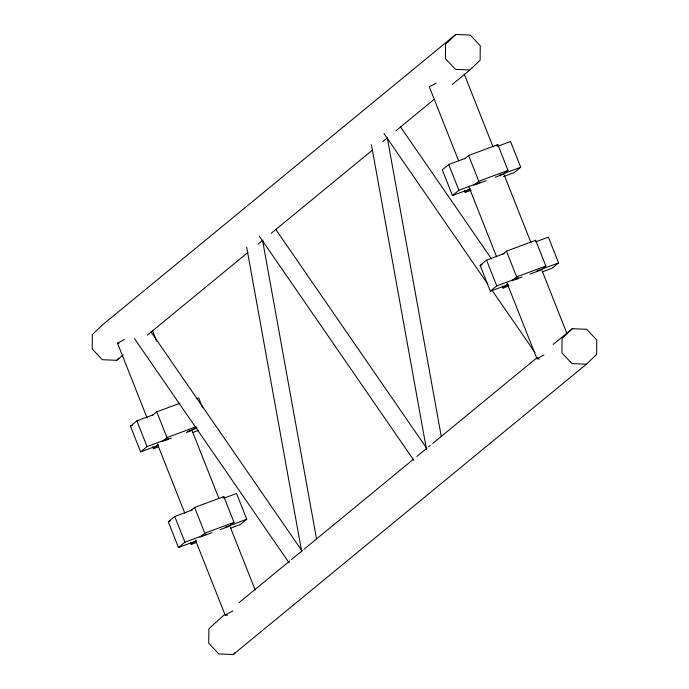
<?xml version="1.0" encoding="UTF-8"?>
<svg xmlns="http://www.w3.org/2000/svg" width="689" height="689" viewBox="0 0 689 689"><rect width="100%" height="100%" fill="white"/><g stroke="black" fill="none" stroke-linecap="round" stroke-linejoin="round"><path stroke-width="1.03" d="M455.817 34.45L445.568 44.234L445.439 58.694L455.515 69.356L469.889 69.977L480.138 60.193L480.267 45.741L470.191 35.07L455.817 34.45L102.618 324.786L92.36 334.57L92.231 349.03L102.308 359.692L116.682 360.313L123.331 354.852M116.682 360.313L118.878 358.22M572.318 328.687L562.06 338.471L561.931 352.932L572.008 363.594L586.382 364.214L596.64 354.43L596.769 339.97L586.692 329.308L572.318 328.687L553.198 344.397M224.933 614.235L208.862 628.807L208.733 643.259L218.809 653.93L233.183 654.55L235.38 652.457M147.437 335.035L247.988 252.381M257.962 244.182L262.948 240.082M271.259 233.252L372.654 149.909M382.628 141.71L387.614 137.611M395.925 130.781L434.148 99.354M452.432 84.325L469.889 69.977M158.237 445.335L140.625 451.889L130.428 426.147L136.87 420.85L153.509 414.657M465.342 158.324L448.711 164.516L442.269 169.813L452.458 195.555L470.079 189.01M152.011 415.743L156.756 411.841L179.924 403.229M464.636 158.763L468.598 155.507L497.802 144.647L507.991 170.39L503.246 174.3L495.184 177.288M496.218 145.947L497.802 144.647M140.625 451.889L147.067 446.593L168.598 438.583L166.988 439.909M452.458 195.555L458.9 190.259L480.431 182.249M152.57 446.782L153.354 448.763L158.1 444.861M186.374 432.503L191.404 430.625L196.158 426.724L166.953 437.584L162.199 441.494L171.268 438.118M464.403 190.457L465.187 192.429L469.941 188.528M507.991 170.39L478.786 181.25L474.041 185.16L486.124 180.664M497.811 146.249L510.532 141.521L520.729 167.263L514.278 172.56L503.513 176.565M196.098 540.968L178.485 547.514L168.288 521.771L174.73 516.474L192.352 509.92M507.939 284.635L490.318 291.189L480.13 265.437L486.572 260.141L504.184 253.586M190.664 510.721L194.617 507.466L223.822 496.605L234.019 522.348L229.265 526.258L220.204 529.626M502.496 254.387L506.458 251.132L535.663 240.272L545.852 266.014L541.106 269.924L530.03 274.041M222.246 497.906L223.822 496.605M178.485 547.514L184.928 542.217L206.459 534.208M490.318 291.189L496.76 285.892L518.292 277.882L516.681 279.2M190.431 542.415L191.215 544.388L195.96 540.486M234.019 522.348L204.814 533.208L200.06 537.119L212.152 532.623M502.264 286.081L503.048 288.062L507.802 284.152M545.852 266.014L516.647 276.883L511.901 280.785L521.969 277.038M223.83 498.207L236.56 493.479L246.748 519.222L240.306 524.518L230.522 528.162M535.672 241.882L548.392 237.145L558.59 262.897L552.139 268.193L542.355 271.828M239.057 602.625L289.75 560.958M291.413 559.589L302.221 550.709M303.883 549.34L413.581 459.167M416.905 456.437L426.879 448.238M428.541 446.868L430.203 445.507M432.701 443.458L537.411 357.376M233.183 654.55L586.382 364.214M436.275 83.171L429.325 86.84L458.607 160.804M147.179 418.128L117.492 343.165L124.442 339.496M506.889 282.748L536.964 358.719L543.914 355.042M195.461 540.073L225.139 615.044L232.96 610.91M499.198 175.273L520.729 167.263M465.187 192.429L471.233 190.19M480.13 265.437L482.085 264.714M537.058 270.898L558.59 262.897M196.735 398.578L198.69 397.854L202.618 407.75M130.428 426.147L132.383 425.414M503.048 288.062L509.093 285.814M187.356 431.607L197.14 427.964M192.662 432.537L198.527 430.349M153.354 448.763L158.384 446.894M168.288 521.771L170.243 521.039M225.217 527.231L246.748 519.222M191.215 544.388L196.253 542.519M536.964 358.719L539.349 359.055M117.492 343.165L119.085 343.389M225.139 615.044L227.525 615.38M400.438 126.776L491.49 258.84M383.997 133.58L487.881 284.256M492.161 290.457L534.94 352.501M275.703 229.308L426.637 448.229M259.262 236.112L413.865 460.355M150.951 331.822L301.894 550.735M134.51 338.626L289.122 562.861M464.153 73.887L493.04 146.852M504.124 174.842L531.038 242.804M542.114 270.794L567.047 333.769M468.598 155.507L478.786 181.25M506.458 251.132L516.647 276.883M468.899 186.797L496.605 256.764M448.711 164.516L458.9 190.259M486.572 260.141L496.76 285.892M152.329 330.212L156.679 341.201M192.291 431.168L218.809 498.13M230.29 527.119L255.223 590.094M156.756 411.841L166.953 437.584M194.617 507.466L204.814 533.208M157.462 444.121L184.773 513.09M136.87 420.85L147.067 446.593M174.73 516.474L184.928 542.217M387.347 138.093L441.244 436.275M371.414 144.673L426.448 449.202M262.612 240.625L316.509 538.807M246.679 247.205L301.713 551.734"/></g></svg>
